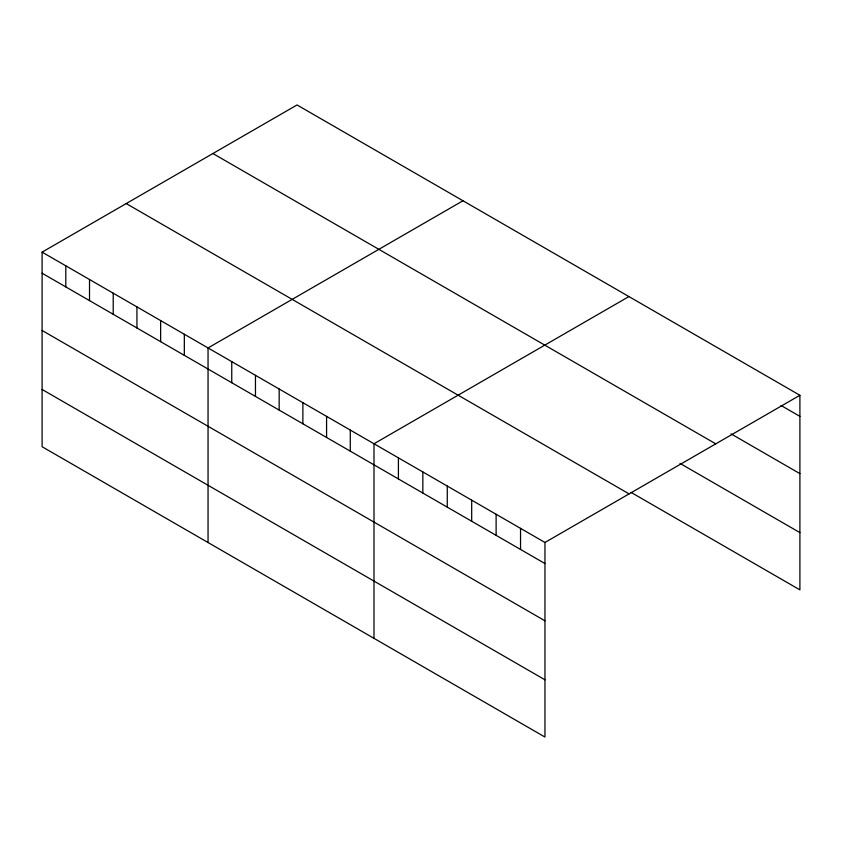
<?xml version="1.0" encoding="UTF-8"?>
<svg xmlns="http://www.w3.org/2000/svg" width="842" height="842" viewBox="0 0 842 842"><rect width="100%" height="100%" fill="white"/><g stroke="black" fill="none" stroke-linecap="round" stroke-linejoin="round"><path stroke-width="1.26" d="M42.1 252.137L544.963 542.469L544.963 737.045L42.1 446.723L42.1 252.137L297.037 104.955L799.9 395.277L799.9 589.863L631.142 492.433M462.984 200.764L208.048 347.946L208.048 542.532M628.921 296.573L373.995 443.755L373.995 638.341M544.963 542.469L799.9 395.277M781.029 405.476L799.9 416.369M731.067 433.883L799.9 473.625M212.91 153.528L715.774 443.85M679.999 463.384L799.9 532.607M126.226 203.564L629.09 493.896M42.1 273.229L544.963 563.551M42.1 330.474L544.963 620.807M42.1 389.467L544.963 679.799M520.545 528.366L520.545 549.447M496.117 514.262L496.117 535.354M471.688 500.159L471.688 521.251M447.27 486.055L447.27 507.147M422.842 471.952L422.842 493.044M398.413 457.859L398.413 478.94M350.283 430.062L350.283 451.154M326.58 416.38L326.58 437.472M302.867 402.697L302.867 423.779M279.165 389.004L279.165 410.096M255.463 375.322L255.463 396.403M231.75 361.628L231.75 382.721M184.335 334.253L184.335 355.345M160.633 320.57L160.633 341.663M136.93 306.888L136.93 327.97M113.217 293.195L113.217 314.287M89.515 279.512L89.515 300.605M65.802 265.819L65.802 286.912"/></g></svg>
